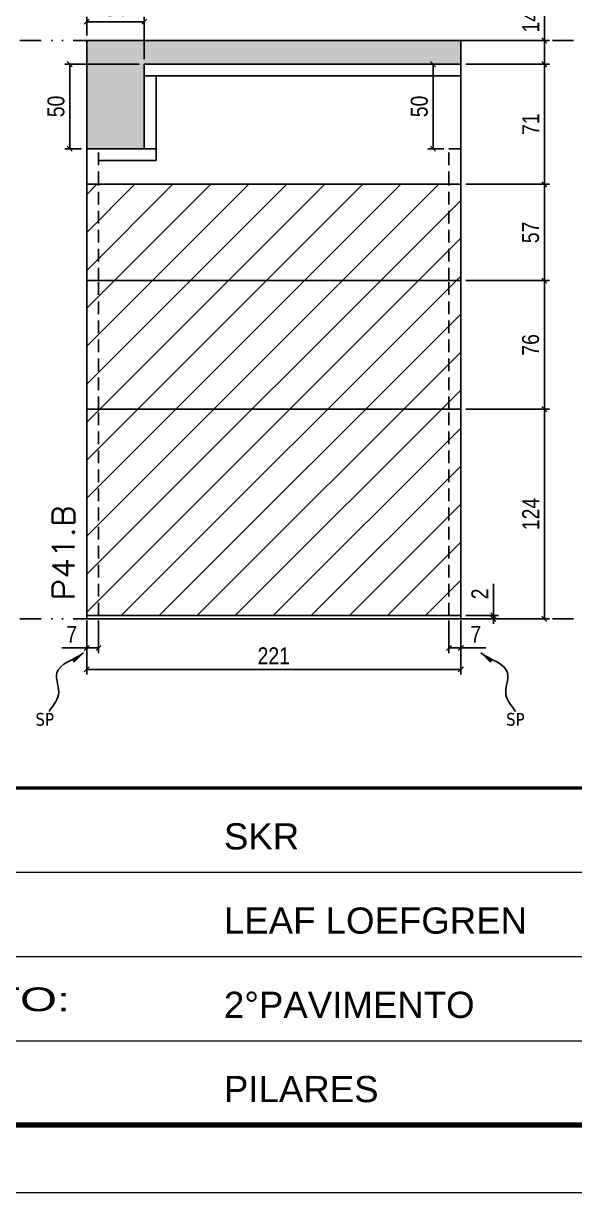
# Model space of a CAD drawing. Extents: x 14400 to 27878, y -21631 to 6985.
# Drawn here: x 18164 to 18489, y -7848 to -7157 of the extents above; entities that cross this region are included whole.
import ezdxf

# ---------------------------------------------------------------- set-up
doc = ezdxf.new("R2010")
doc.units = 0
for name, pattern in [('CONTINUO', [0]), ('DASHED', [0.75, 0.5, -0.25]), ('DIVIDE2', [0.625, 0.25, -0.125, 0, -0.125, 0, -0.125]), ('HIDDEN', [0.375, 0.25, -0.125])]:
    doc.linetypes.add(name, pattern=pattern)
for name, color, linetype in [('COTA', 241, 'Continuous'), ('Nível', 160, 'Continuous'), ('Painéis', 200, 'Continuous'), ('SARR_2.2x7', 40, 'Continuous'), ('Sarrafo de Pressão', 42, 'HIDDEN'), ('texto', 7, 'Continuous')]:
    doc.layers.add(name, color=color, linetype=linetype)
for name, color, linetype, lineweight in [('Folhas', 255, 'Continuous', 9), ('Hachura', 251, 'Continuous', 9), ('SARRAFO DE PRESSAO', 251, 'DASHED', 9), ('Texto Seção', 7, 'Continuous', 15)]:
    doc.layers.add(name, color=color, linetype=linetype, lineweight=lineweight)
doc.styles.add('ARIAL', font='arial.ttf')
doc.styles.add('COTA TECNICA', font='techl___.ttf', dxfattribs={"height": 10})
doc.styles.add('COTA TECNICA-50', font='techl___.ttf', dxfattribs={"height": 10})
doc.styles.add('REGUA-120', font='ROMANS.shx', dxfattribs={"height": 15})
doc.styles.get("Standard").update_dxf_attribs({"font": 'arial.ttf'})
doc.styles.add('Tecnologia', font='')
doc.styles.get('Tecnologia').set_extended_font_data('Forgotten Futurist')
doc.dimstyles.new('COTA PAINEL-50', dxfattribs={"dimtxt": 10, "dimasz": 3, "dimexe": 3, "dimexo": 3, "dimgap": 3, "dimtad": 1, "dimdec": 1, "dimzin": 12, "dimdsep": 46, "dimtxsty": 'COTA TECNICA-50', "dimblk1": 'OBLIQUE', "dimblk2": 'OBLIQUE', "dimsah": 1, "dimcen": 0.9, "dimclrd": 4, "dimclre": 4, "dimclrt": 240, "dimadec": 1, "dimazin": 3, "dimtfac": 1, "dimtdec": 1, "dimtmove": 0, "dimatfit": 3, "dimfxl": 1, "dimtolj": 1, "dimtzin": 12, "dimarcsym": 0})
doc.dimstyles.new('PAINEL', dxfattribs={"dimtxt": 10, "dimasz": 3, "dimexe": 3, "dimexo": 3, "dimgap": 3, "dimtad": 1, "dimdec": 1, "dimzin": 12, "dimdsep": 46, "dimtxsty": 'COTA TECNICA', "dimblk1": 'OBLIQUE', "dimblk2": 'OBLIQUE', "dimsah": 1, "dimcen": 0.9, "dimclrd": 4, "dimclre": 4, "dimclrt": 240, "dimadec": 1, "dimazin": 3, "dimtfac": 1, "dimtdec": 1, "dimtmove": 0, "dimatfit": 3, "dimfxl": 1, "dimtolj": 1, "dimtzin": 12, "dimarcsym": 0})
doc.dimstyles.get("Standard").update_dxf_attribs({"dimtxt": 0.18, "dimasz": 0.18, "dimexe": 0.18, "dimexo": 0.0625, "dimgap": 0.09, "dimtad": 0, "dimtih": 1, "dimtoh": 1, "dimdec": 4, "dimzin": 0, "dimdsep": 46, "dimtxsty": 'Standard', "dimcen": 0.09, "dimadec": 0, "dimazin": 0, "dimtfac": 1, "dimtdec": 4, "dimtofl": 0, "dimtmove": 0, "dimatfit": 3, "dimfxl": 1, "dimtolj": 1, "dimtzin": 0, "dimarcsym": 0})

# ---------------------------------------------------------------- blocks, each defined once
blk = doc.blocks.new('9999999999')
at = {"color": 30, "linetype": 'CONTINUO'}
for p, q in [((98564.56, 34379.64), (99583.98, 34379.64)), ((98564.56, 34329.83), (99487.98, 34329.83)), ((98564.56, 34280.02), (99487.98, 34280.02))]:
    blk.add_line(p, q, dxfattribs=at)
at = {"color": 30, "linetype": 'CONTINUO', "const_width": 2}
blk.add_lwpolyline([(99583.98, 34230.21), (99583.98, 34414.45, 0.414214), (99568.98, 34429.45), (98228.98, 34429.45, 0.414214), (98213.98, 34414.45), (98213.98, 34245.21, 0.414214), (98228.98, 34230.21), (99583.98, 34230.21)], format="xyb", dxfattribs=at)
at = {"layer": 'Folhas'}
blk.add_lwpolyline([(98138.98, 34190.21), (99623.98, 34190.21), (99623.98, 35240.21), (98138.98, 35240.21)], close=True, dxfattribs=at)
at = {"layer": 'Folhas', "color": 30, "const_width": 3}
blk.add_lwpolyline([(98213.98, 34230.21), (99583.98, 34230.21), (99583.98, 35200.21), (98213.98, 35200.21)], close=True, dxfattribs=at)
at = {"color": 7, "linetype": 'Continuous', "ltscale": 5, "style": 'ARIAL'}
for s, height, p in [('SKR', 15.483, (98837.68, 34393.13)), ('LEAF LOEFGREN', 15.4829, (98837.68, 34343.32)), ('2°PAVIMENTO', 15.4829, (98837.68, 34293.51)), ('PILARES', 15.483, (98837.68, 34243.7))]:
    blk.add_text(s, height=height, dxfattribs=at).set_placement(p)
at = {"layer": 'Folhas', "color": 7, "style": 'Tecnologia', "width": 1.5}
blk.add_text('PAVIMENTO:', height=14, dxfattribs=at).set_placement((98573.65, 34297.5))
blk = doc.blocks.new('_Oblique')
at = {"color": 0, "linetype": 'ByBlock', "lineweight": -2}
blk.add_line((-0.5, -0.5), (0.5, 0.5), dxfattribs=at)
blk = doc.blocks.new('*D2407')
at = {"layer": 'COTA', "color": 4, "lineweight": -2, "transparency": 16777216}
for p, q in [((18201.1, -7509.89), (18201.1, -7541.79)), ((18422.1, -7509.89), (18422.1, -7541.79)), ((18422.1, -7538.79), (18201.1, -7538.79))]:
    blk.add_line(p, q, dxfattribs=at)
at = {"layer": 'Defpoints', "color": 0, "transparency": 16777216}
for p in [(18201.1, -7506.89), (18422.1, -7506.89), (18201.1, -7538.79)]:
    blk.add_point(p, dxfattribs=at)
at = {"layer": 'COTA', "color": 4, "lineweight": -2, "transparency": 16777216, "xscale": 3, "yscale": 3, "zscale": 3, "rotation": 180}
blk.add_blockref('_Oblique', (18201.1, -7538.79), dxfattribs=at)
at = {"layer": 'COTA', "color": 4, "lineweight": -2, "transparency": 16777216, "xscale": 3, "yscale": 3, "zscale": 3}
blk.add_blockref('_Oblique', (18422.1, -7538.79), dxfattribs=at)
at = {"layer": 'COTA', "color": 240, "transparency": 16777216, "insert": (18311.6, -7530.73), "char_height": 10, "attachment_point": 5, "style": 'COTA TECNICA'}
blk.add_mtext('\\A1;221', dxfattribs=at)
blk = doc.blocks.new('*D2408')
at = {"layer": 'COTA', "color": 4, "lineweight": -2, "transparency": 16777216}
for p, q in [((18415.1, -7509.89), (18415.1, -7529.13)), ((18422.1, -7511.89), (18422.1, -7529.13)), ((18415.1, -7526.13), (18422.1, -7526.13)), ((18422.1, -7526.13), (18436.83, -7526.13))]:
    blk.add_line(p, q, dxfattribs=at)
at = {"layer": 'Defpoints', "color": 0, "transparency": 16777216}
for p in [(18415.1, -7506.89), (18422.1, -7508.89), (18422.1, -7526.13)]:
    blk.add_point(p, dxfattribs=at)
at = {"layer": 'COTA', "color": 4, "lineweight": -2, "transparency": 16777216, "xscale": 3, "yscale": 3, "zscale": 3, "rotation": 180}
blk.add_blockref('_Oblique', (18415.1, -7526.13), dxfattribs=at)
at = {"layer": 'COTA', "color": 4, "lineweight": -2, "transparency": 16777216, "xscale": 3, "yscale": 3, "zscale": 3}
blk.add_blockref('_Oblique', (18422.1, -7526.13), dxfattribs=at)
at = {"layer": 'COTA', "color": 240, "transparency": 16777216, "insert": (18430.96, -7518.06), "char_height": 10, "attachment_point": 5, "style": 'COTA TECNICA-50'}
blk.add_mtext('\\A1;7', dxfattribs=at)
blk = doc.blocks.new('*D2409')
at = {"layer": 'COTA', "color": 4, "lineweight": -2, "transparency": 16777216}
for p, q in [((18201.1, -7511.89), (18201.1, -7529.13)), ((18208.1, -7509.89), (18208.1, -7529.13)), ((18201.1, -7526.13), (18186.36, -7526.13)), ((18208.1, -7526.13), (18201.1, -7526.13))]:
    blk.add_line(p, q, dxfattribs=at)
at = {"layer": 'Defpoints', "color": 0, "transparency": 16777216}
for p in [(18208.1, -7506.89), (18201.1, -7508.89), (18201.1, -7526.13)]:
    blk.add_point(p, dxfattribs=at)
at = {"layer": 'COTA', "color": 4, "lineweight": -2, "transparency": 16777216, "xscale": 3, "yscale": 3, "zscale": 3, "rotation": 180}
blk.add_blockref('_Oblique', (18201.1, -7526.13), dxfattribs=at)
at = {"layer": 'COTA', "color": 4, "lineweight": -2, "transparency": 16777216, "xscale": 3, "yscale": 3, "zscale": 3}
blk.add_blockref('_Oblique', (18208.1, -7526.13), dxfattribs=at)
at = {"layer": 'COTA', "color": 240, "transparency": 16777216, "insert": (18192.23, -7518.06), "char_height": 10, "attachment_point": 5, "style": 'COTA TECNICA-50'}
blk.add_mtext('\\A1;7', dxfattribs=at)
blk = doc.blocks.new('*D2410')
at = {"layer": 'COTA', "color": 4, "lineweight": -2, "transparency": 16777216}
for p, q in [((18441.35, -7506.89), (18441.35, -7488.09)), ((18425.1, -7506.89), (18444.35, -7506.89)), ((18441.35, -7508.89), (18441.35, -7506.89)), ((18425.1, -7508.89), (18444.35, -7508.89)), ((18441.35, -7508.89), (18441.35, -7511.89))]:
    blk.add_line(p, q, dxfattribs=at)
at = {"layer": 'Defpoints', "color": 0, "transparency": 16777216}
for p in [(18422.1, -7506.89), (18422.1, -7508.89), (18441.35, -7508.89)]:
    blk.add_point(p, dxfattribs=at)
at = {"layer": 'COTA', "color": 4, "lineweight": -2, "transparency": 16777216, "xscale": 3, "yscale": 3, "zscale": 3}
for p, rotation in [((18441.35, -7506.89), 270), ((18441.35, -7508.89), 90)]:
    blk.add_blockref('_Oblique', p, dxfattribs=dict(at, rotation=rotation))
at = {"layer": 'COTA', "color": 240, "transparency": 16777216, "insert": (18433.35, -7494.14), "char_height": 10, "attachment_point": 5, "rotation": 90, "style": 'COTA TECNICA-50'}
blk.add_mtext('\\A1;2', dxfattribs=at)
blk = doc.blocks.new('*D2411')
at = {"layer": 'COTA', "color": 4, "linetype": 'ByBlock', "lineweight": -2, "transparency": 16777216}
for p, q in [((18425.1, -7384.89), (18474.46, -7384.89)), ((18471.46, -7508.89), (18471.46, -7384.89)), ((18425.1, -7508.89), (18474.46, -7508.89))]:
    blk.add_line(p, q, dxfattribs=at)
at = {"layer": 'Defpoints', "color": 0, "linetype": 'ByBlock', "transparency": 16777216}
for p in [(18422.1, -7384.89), (18471.46, -7384.89), (18422.1, -7508.89)]:
    blk.add_point(p, dxfattribs=at)
at = {"layer": 'COTA', "color": 4, "linetype": 'ByBlock', "lineweight": -2, "transparency": 16777216, "xscale": 3, "yscale": 3, "zscale": 3}
for p, rotation in [((18471.46, -7384.89), 90), ((18471.46, -7508.89), 270)]:
    blk.add_blockref('_Oblique', p, dxfattribs=dict(at, rotation=rotation))
at = {"layer": 'COTA', "color": 240, "linetype": 'ByBlock', "transparency": 16777216, "insert": (18463.39, -7446.89), "char_height": 10, "attachment_point": 5, "rotation": 90, "style": 'COTA TECNICA'}
blk.add_mtext('\\A1;124', dxfattribs=at)
blk = doc.blocks.new('*D2412')
at = {"layer": 'COTA', "color": 4, "linetype": 'ByBlock', "lineweight": -2, "transparency": 16777216}
for p, q in [((18425.1, -7384.89), (18474.46, -7384.89)), ((18471.46, -7508.89), (18471.46, -7384.89)), ((18425.1, -7508.89), (18474.46, -7508.89))]:
    blk.add_line(p, q, dxfattribs=at)
at = {"layer": 'Defpoints', "color": 0, "linetype": 'ByBlock', "transparency": 16777216}
for p in [(18422.1, -7384.89), (18471.46, -7384.89), (18422.1, -7508.89)]:
    blk.add_point(p, dxfattribs=at)
at = {"layer": 'COTA', "color": 4, "linetype": 'ByBlock', "lineweight": -2, "transparency": 16777216, "xscale": 3, "yscale": 3, "zscale": 3}
for p, rotation in [((18471.46, -7384.89), 90), ((18471.46, -7508.89), 270)]:
    blk.add_blockref('_Oblique', p, dxfattribs=dict(at, rotation=rotation))
at = {"layer": 'COTA', "color": 240, "linetype": 'ByBlock', "transparency": 16777216, "insert": (18463.39, -7446.89), "char_height": 10, "attachment_point": 5, "rotation": 90, "style": 'COTA TECNICA'}
blk.add_mtext('\\A1;124', dxfattribs=at)
blk = doc.blocks.new('*D2413')
at = {"layer": 'COTA', "color": 4, "lineweight": -2, "transparency": 16777216}
for p, q in [((18425.1, -7308.89), (18474.46, -7308.89)), ((18471.46, -7384.89), (18471.46, -7308.89)), ((18425.1, -7384.89), (18474.46, -7384.89))]:
    blk.add_line(p, q, dxfattribs=at)
at = {"layer": 'Defpoints', "color": 0, "transparency": 16777216}
for p in [(18422.1, -7308.89), (18471.46, -7308.89), (18422.1, -7384.89)]:
    blk.add_point(p, dxfattribs=at)
at = {"layer": 'COTA', "color": 4, "lineweight": -2, "transparency": 16777216, "xscale": 3, "yscale": 3, "zscale": 3}
for p, rotation in [((18471.46, -7308.89), 90), ((18471.46, -7384.89), 270)]:
    blk.add_blockref('_Oblique', p, dxfattribs=dict(at, rotation=rotation))
at = {"layer": 'COTA', "color": 240, "transparency": 16777216, "insert": (18463.36, -7346.89), "char_height": 10, "attachment_point": 5, "rotation": 90, "style": 'COTA TECNICA'}
blk.add_mtext('\\A1;76', dxfattribs=at)
blk = doc.blocks.new('*D2414')
at = {"layer": 'COTA', "color": 4, "lineweight": -2, "transparency": 16777216}
for p, q in [((18201.1, -7163.89), (18201.1, -7152.82)), ((18201.1, -7155.82), (18235.1, -7155.82)), ((18235.1, -7177.89), (18235.1, -7152.82))]:
    blk.add_line(p, q, dxfattribs=at)
at = {"layer": 'Defpoints', "color": 0, "transparency": 16777216}
for p in [(18235.1, -7155.82), (18201.1, -7166.89), (18235.1, -7180.89)]:
    blk.add_point(p, dxfattribs=at)
at = {"layer": 'COTA', "color": 4, "lineweight": -2, "transparency": 16777216, "xscale": 3, "yscale": 3, "zscale": 3, "rotation": 180}
blk.add_blockref('_Oblique', (18201.1, -7155.82), dxfattribs=at)
at = {"layer": 'COTA', "color": 4, "lineweight": -2, "transparency": 16777216, "xscale": 3, "yscale": 3, "zscale": 3}
blk.add_blockref('_Oblique', (18235.1, -7155.82), dxfattribs=at)
at = {"layer": 'COTA', "color": 240, "transparency": 16777216, "insert": (18218.1, -7147.6), "char_height": 10, "attachment_point": 5, "style": 'COTA TECNICA'}
blk.add_mtext('\\A1;34', dxfattribs=at)
blk = doc.blocks.new('*D2415')
at = {"layer": 'COTA', "color": 4, "lineweight": -2, "transparency": 16777216}
for p, q in [((18425.1, -7180.89), (18474.46, -7180.89)), ((18471.46, -7251.89), (18471.46, -7180.89)), ((18425.1, -7251.89), (18474.46, -7251.89))]:
    blk.add_line(p, q, dxfattribs=at)
at = {"layer": 'Defpoints', "color": 0, "transparency": 16777216}
for p in [(18422.1, -7180.89), (18471.46, -7180.89), (18422.1, -7251.89)]:
    blk.add_point(p, dxfattribs=at)
at = {"layer": 'COTA', "color": 4, "lineweight": -2, "transparency": 16777216, "xscale": 3, "yscale": 3, "zscale": 3}
for p, rotation in [((18471.46, -7180.89), 90), ((18471.46, -7251.89), 270)]:
    blk.add_blockref('_Oblique', p, dxfattribs=dict(at, rotation=rotation))
at = {"layer": 'COTA', "color": 240, "transparency": 16777216, "insert": (18463.39, -7216.39), "char_height": 10, "attachment_point": 5, "rotation": 90, "style": 'COTA TECNICA'}
blk.add_mtext('\\A1;71', dxfattribs=at)
blk = doc.blocks.new('*D2416')
at = {"layer": 'COTA', "color": 4, "lineweight": -2, "transparency": 16777216}
for p, q in [((18471.46, -7166.89), (18471.46, -7147.77)), ((18425.1, -7166.89), (18474.46, -7166.89)), ((18471.46, -7180.89), (18471.46, -7166.89)), ((18425.1, -7180.89), (18474.46, -7180.89))]:
    blk.add_line(p, q, dxfattribs=at)
at = {"layer": 'Defpoints', "color": 0, "transparency": 16777216}
for p in [(18422.1, -7166.89), (18471.46, -7166.89), (18422.1, -7180.89)]:
    blk.add_point(p, dxfattribs=at)
at = {"layer": 'COTA', "color": 4, "lineweight": -2, "transparency": 16777216, "xscale": 3, "yscale": 3, "zscale": 3}
for p, rotation in [((18471.46, -7166.89), 90), ((18471.46, -7180.89), 270)]:
    blk.add_blockref('_Oblique', p, dxfattribs=dict(at, rotation=rotation))
at = {"layer": 'COTA', "color": 240, "transparency": 16777216, "insert": (18463.39, -7155.83), "char_height": 10, "attachment_point": 5, "rotation": 90, "style": 'COTA TECNICA'}
blk.add_mtext('\\A1;14', dxfattribs=at)
blk = doc.blocks.new('*D2417')
at = {"layer": 'COTA', "color": 4, "lineweight": -2, "transparency": 16777216}
for p, q in [((18232.1, -7180.89), (18188.09, -7180.89)), ((18191.09, -7230.89), (18191.09, -7180.89)), ((18198.1, -7230.89), (18188.09, -7230.89))]:
    blk.add_line(p, q, dxfattribs=at)
at = {"layer": 'Defpoints', "color": 0, "transparency": 16777216}
for p in [(18191.09, -7180.89), (18235.1, -7180.89), (18201.1, -7230.89)]:
    blk.add_point(p, dxfattribs=at)
at = {"layer": 'COTA', "color": 4, "lineweight": -2, "transparency": 16777216, "xscale": 3, "yscale": 3, "zscale": 3}
for p, rotation in [((18191.09, -7180.89), 90), ((18191.09, -7230.89), 270)]:
    blk.add_blockref('_Oblique', p, dxfattribs=dict(at, rotation=rotation))
at = {"layer": 'COTA', "color": 240, "transparency": 16777216, "insert": (18182.98, -7205.89), "char_height": 10, "attachment_point": 5, "rotation": 90, "style": 'COTA TECNICA'}
blk.add_mtext('\\A1;50', dxfattribs=at)
blk = doc.blocks.new('*D2418')
at = {"layer": 'COTA', "color": 4, "lineweight": -2, "transparency": 16777216}
for p, q in [((18412.1, -7180.89), (18402.7, -7180.89)), ((18405.7, -7230.89), (18405.7, -7180.89)), ((18412.1, -7230.89), (18402.7, -7230.89))]:
    blk.add_line(p, q, dxfattribs=at)
at = {"layer": 'Defpoints', "color": 0, "transparency": 16777216}
for p in [(18405.7, -7180.89), (18415.1, -7180.89), (18415.1, -7230.89)]:
    blk.add_point(p, dxfattribs=at)
at = {"layer": 'COTA', "color": 4, "lineweight": -2, "transparency": 16777216, "xscale": 3, "yscale": 3, "zscale": 3}
for p, rotation in [((18405.7, -7180.89), 90), ((18405.7, -7230.89), 270)]:
    blk.add_blockref('_Oblique', p, dxfattribs=dict(at, rotation=rotation))
at = {"layer": 'COTA', "color": 240, "transparency": 16777216, "insert": (18397.59, -7205.89), "char_height": 10, "attachment_point": 5, "rotation": 90, "style": 'COTA TECNICA'}
blk.add_mtext('\\A1;50', dxfattribs=at)
blk = doc.blocks.new('*D2419')
at = {"layer": 'COTA', "color": 4, "lineweight": -2, "transparency": 16777216}
for p, q in [((18425.1, -7251.89), (18474.46, -7251.89)), ((18471.46, -7308.89), (18471.46, -7251.89)), ((18425.1, -7308.89), (18474.46, -7308.89))]:
    blk.add_line(p, q, dxfattribs=at)
at = {"layer": 'Defpoints', "color": 0, "transparency": 16777216}
for p in [(18422.1, -7251.89), (18471.46, -7251.89), (18422.1, -7308.89)]:
    blk.add_point(p, dxfattribs=at)
at = {"layer": 'COTA', "color": 4, "lineweight": -2, "transparency": 16777216, "xscale": 3, "yscale": 3, "zscale": 3}
for p, rotation in [((18471.46, -7251.89), 90), ((18471.46, -7308.89), 270)]:
    blk.add_blockref('_Oblique', p, dxfattribs=dict(at, rotation=rotation))
at = {"layer": 'COTA', "color": 240, "transparency": 16777216, "insert": (18463.35, -7280.39), "char_height": 10, "attachment_point": 5, "rotation": 90, "style": 'COTA TECNICA'}
blk.add_mtext('\\A1;57', dxfattribs=at)

msp = doc.modelspace()

# ---------------------------------------------------------------- hatches: boundary and pattern name
at = {"layer": 'COTA'}
h = msp.add_hatch(dxfattribs=at)
h.set_pattern_fill('AR-CONC', color=256, scale=0.03)
h.set_pattern_definition([(50, (-1626.322, -3443.7253), (5.4655401, -0.4781726), [0.5715, -6.2865]), (355, (-1626.322, -3443.7253), (-1.0573026, 5.7317054), [0.4572, -5.0292175]), (100.451445, (-1625.8666, -3443.765), (4.4082374, 5.2535326), [0.4857003, -5.3427073]), (46.1842, (-1626.322, -3442.201), (8.1323712, -1.2612698), [0.85725, -9.42975]), (96.635558, (-1625.644, -3442.3064), (7.122124, 7.4227837), [0.7285507, -8.0140682]), (351.18415, (-1626.322, -3442.201), (7.122124, 7.4227837), [0.685799, -7.543792]), (21, (-1625.56, -3442.5823), (4.5484317, -3.0679559), [0.5715, -6.2865]), (326, (-1625.56, -3442.5823), (1.8540609, 5.525639), [0.4572, -5.0292]), (71.451445, (-1625.181, -3442.838), (6.4024926, 2.457683), [0.4857003, -5.3426981]), (37.5, (-1626.322, -3443.7253), (0.0926581, 2.53665117), [0, -4.96824, 0, -5.1054, 0, -5.04825]), (7.5, (-1626.322, -3443.7253), (2.00458988, 3.00541724), [0, -2.91084, 0, -4.85394, 0, -1.92405]), (327.5, (-1628.0213, -3443.7253), (4.06771786, -0.17186232), [0, -1.905, 0, -5.9436, 0, -7.8867]), (317.5, (-1628.7833, -3443.7253), (4.44387544, 0.7627947), [0, -2.4765, 0, -3.94716, 0, -5.6007])])
h.paths.add_polyline_path([(18201.1, -7230.89), (18235.1, -7230.89), (18235.1, -7180.89), (18422.1, -7180.89), (18422.1, -7166.89), (18201.1, -7166.89)])
at = {"layer": 'Hachura'}
h = msp.add_hatch(dxfattribs=at)
h.set_pattern_fill('ANSI31', color=256, scale=5)
h.paths.add_polyline_path([(18020.35, -7253.89), (17874.35, -7253.89), (17874.35, -7255.89), (17799.35, -7255.89), (17799.35, -7308.89), (18020.35, -7308.89)])
h.paths.add_polyline_path([(18020.35, -7308.89), (17799.35, -7308.89), (17799.35, -7384.89), (18020.35, -7384.89)])
h.paths.add_polyline_path([(18020.35, -7384.89), (17799.35, -7384.89), (17799.35, -7506.89), (18020.35, -7506.89)])
h.paths.add_polyline_path([(18422.1, -7384.89), (18201.1, -7384.89), (18201.1, -7506.89), (18422.1, -7506.89)])
h.paths.add_polyline_path([(18422.1, -7308.89), (18201.1, -7308.89), (18201.1, -7384.89), (18422.1, -7384.89)])
h.paths.add_polyline_path([(18422.1, -7251.89), (18201.1, -7251.89), (18201.1, -7308.89), (18422.1, -7308.89)])
h.paths.add_polyline_path([(18642.05, -7308.89), (18612.05, -7308.89), (18612.05, -7506.89), (18642.05, -7506.89)])
h.paths.add_polyline_path([(18642.05, -7230.89), (18612.05, -7230.89), (18612.05, -7308.89), (18642.05, -7308.89)])
h.paths.add_polyline_path([(18872.39, -7230.89), (18842.39, -7230.89), (18842.39, -7308.89), (18872.39, -7308.89)])
h.paths.add_polyline_path([(18872.39, -7308.89), (18842.39, -7308.89), (18842.39, -7506.89), (18872.39, -7506.89)])

# ---------------------------------------------------------------- linework, layer by layer
at = {"layer": 'COTA'}
for p, q in [((18201.1, -7166.89), (18201.1, -7230.89)), ((18201.1, -7166.89), (18422.1, -7166.89)), ((18422.1, -7166.89), (18422.1, -7180.89)), ((18235.1, -7230.89), (18242.1, -7230.89)), ((18242.1, -7230.89), (18242.1, -7237.89)), ((18415.1, -7230.89), (18422.1, -7230.89))]:
    msp.add_line(p, q, dxfattribs=at)
at = {"layer": 'Nível', "color": 4, "linetype": 'DIVIDE2', "ltscale": 50}
for p, q in [((17658.47, -7166.89), (19028.47, -7166.89)), ((17658.47, -7508.89), (19028.47, -7508.89))]:
    msp.add_line(p, q, dxfattribs=at)
at = {"layer": 'Painéis'}
for p, q in [((18422.1, -7180.89), (18235.1, -7180.89)), ((18235.1, -7180.89), (18235.1, -7230.89)), ((18422.1, -7506.89), (18422.1, -7180.89)), ((18201.1, -7230.89), (18235.1, -7230.89)), ((18201.1, -7230.89), (18201.1, -7506.89)), ((18201.1, -7251.89), (18422.1, -7251.89)), ((18201.1, -7308.89), (18422.1, -7308.89)), ((18201.1, -7384.89), (18422.1, -7384.89))]:
    msp.add_line(p, q, dxfattribs=at)
msp.add_lwpolyline([(18422.1, -7506.89), (18201.1, -7506.89), (18201.1, -7508.89), (18422.1, -7508.89)], close=True, dxfattribs=at)
at = {"layer": 'SARR_2.2x7'}
for p, q in [((18422.1, -7187.89), (18235.1, -7187.89)), ((18242.1, -7187.89), (18242.1, -7230.89)), ((18208.1, -7237.89), (18242.1, -7237.89))]:
    msp.add_line(p, q, dxfattribs=at)
at = {"layer": 'Sarrafo de Pressão', "ltscale": 30}
for p, q in [((18208.1, -7251.89), (18208.1, -7230.89)), ((18415.1, -7251.89), (18415.1, -7230.89)), ((18208.1, -7308.89), (18208.1, -7251.89)), ((18415.1, -7308.89), (18415.1, -7251.89)), ((18208.1, -7384.89), (18208.1, -7308.89)), ((18415.1, -7384.89), (18415.1, -7308.89)), ((18208.1, -7506.89), (18208.1, -7384.89)), ((18415.1, -7506.89), (18415.1, -7384.89))]:
    msp.add_line(p, q, dxfattribs=at)

# ---------------------------------------------------------------- block references
at = {"layer": 'SARRAFO DE PRESSAO', "color": 6, "linetype": 'ByBlock'}
msp.add_blockref('9999999999', (-80555.51, -42038.38), dxfattribs=at)

# ---------------------------------------------------------------- texts
at = {"layer": 'texto', "color": 0, "char_height": 7.5, "attachment_point": 5}
for insert in [(18176.32, -7568.38), (18454.34, -7568.38)]:
    msp.add_mtext('{\\fTahoma|b0|i0|c0|p34;\\C4;SP}', dxfattribs=dict(at, insert=insert))
at = {"layer": 'Texto Seção', "style": 'REGUA-120', "width": 1.1}
msp.add_text('P41.B', height=13, rotation=90, dxfattribs=at).set_placement((18193.85, -7498.13))

# ---------------------------------------------------------------- dimensions: what is measured, and where the dimension line sits
at = {"layer": 'COTA'}
for base, p1, p2, dimstyle, picture, middle in [((18235.1, -7155.82), (18201.1, -7166.89), (18235.1, -7180.89), 'PAINEL', '*D2414', (18218.1, -7147.6)), ((18422.1, -7526.13), (18415.1, -7506.89), (18422.1, -7508.89), 'COTA PAINEL-50', '*D2408', (18430.96, -7518.06))]:
    dim = msp.add_linear_dim(base=base, p1=p1, p2=p2, dimstyle=dimstyle, dxfattribs=at)
    dim.commit()
    dim.dimension.update_dxf_attribs({"geometry": picture, "text_midpoint": middle})
for base, p1, p2, angle, dimstyle, picture, middle in [((18471.46, -7166.89), (18422.1, -7180.89), (18422.1, -7166.89), 90, 'PAINEL', '*D2416', (18463.39, -7155.83)), ((18191.09, -7180.89), (18201.1, -7230.89), (18235.1, -7180.89), 90, 'PAINEL', '*D2417', (18182.98, -7205.89)), ((18405.7, -7180.89), (18415.1, -7230.89), (18415.1, -7180.89), 90, 'PAINEL', '*D2418', (18397.59, -7205.89)), ((18471.46, -7180.89), (18422.1, -7251.89), (18422.1, -7180.89), 90, 'PAINEL', '*D2415', (18463.39, -7216.39)), ((18471.46, -7251.89), (18422.1, -7308.89), (18422.1, -7251.89), 90, 'PAINEL', '*D2419', (18463.35, -7280.39)), ((18471.46, -7308.89), (18422.1, -7384.89), (18422.1, -7308.89), 90, 'PAINEL', '*D2413', (18463.36, -7346.89)), ((18201.1, -7526.13), (18208.1, -7506.89), (18201.1, -7508.89), 180, 'COTA PAINEL-50', '*D2409', (18192.23, -7518.06))]:
    dim = msp.add_linear_dim(base=base, p1=p1, p2=p2, angle=angle, dimstyle=dimstyle, dxfattribs=at)
    dim.commit()
    dim.dimension.update_dxf_attribs({"geometry": picture, "text_midpoint": middle})
at = {"layer": 'COTA', "linetype": 'ByBlock'}
for picture in ['*D2411', '*D2412']:
    dim = msp.add_aligned_dim(p1=(18422.1, -7508.89), p2=(18422.1, -7384.89), distance=-49.37, dimstyle='PAINEL', dxfattribs=at)
    dim.commit()
    dim.dimension.update_dxf_attribs({"geometry": picture, "text_midpoint": (18463.39, -7446.89)})
at = {"layer": 'COTA'}
dim = msp.add_linear_dim(base=(18441.35, -7508.89), p1=(18422.1, -7506.89), p2=(18422.1, -7508.89), angle=90, dimstyle='COTA PAINEL-50', dxfattribs=at)
dim.commit()
dim.dimension.update_dxf_attribs({"geometry": '*D2410', "text_midpoint": (18441.35, -7494.14), "dimtype": 160})
dim = msp.add_linear_dim(base=(18201.1, -7538.79), p1=(18422.1, -7506.89), p2=(18201.1, -7506.89), angle=180, dimstyle='PAINEL', override={"dimarcsym": 2}, dxfattribs=at)
dim.commit()
dim.dimension.update_dxf_attribs({"geometry": '*D2407', "text_midpoint": (18311.6, -7530.73)})

# ---------------------------------------------------------------- leaders
at = {"layer": 'COTA', "path_type": 1}
for points in [[(18199.27, -7529.07), (18183.48, -7540.91), (18184.41, -7553.91), (18178.85, -7563.69)], [(18433.92, -7529.07), (18449.71, -7540.91), (18448.78, -7553.91), (18454.34, -7563.69)]]:
    msp.add_leader(points, dimstyle='Standard', override={"dimasz": 8}, dxfattribs=at)

doc.saveas('drawing.dxf')
